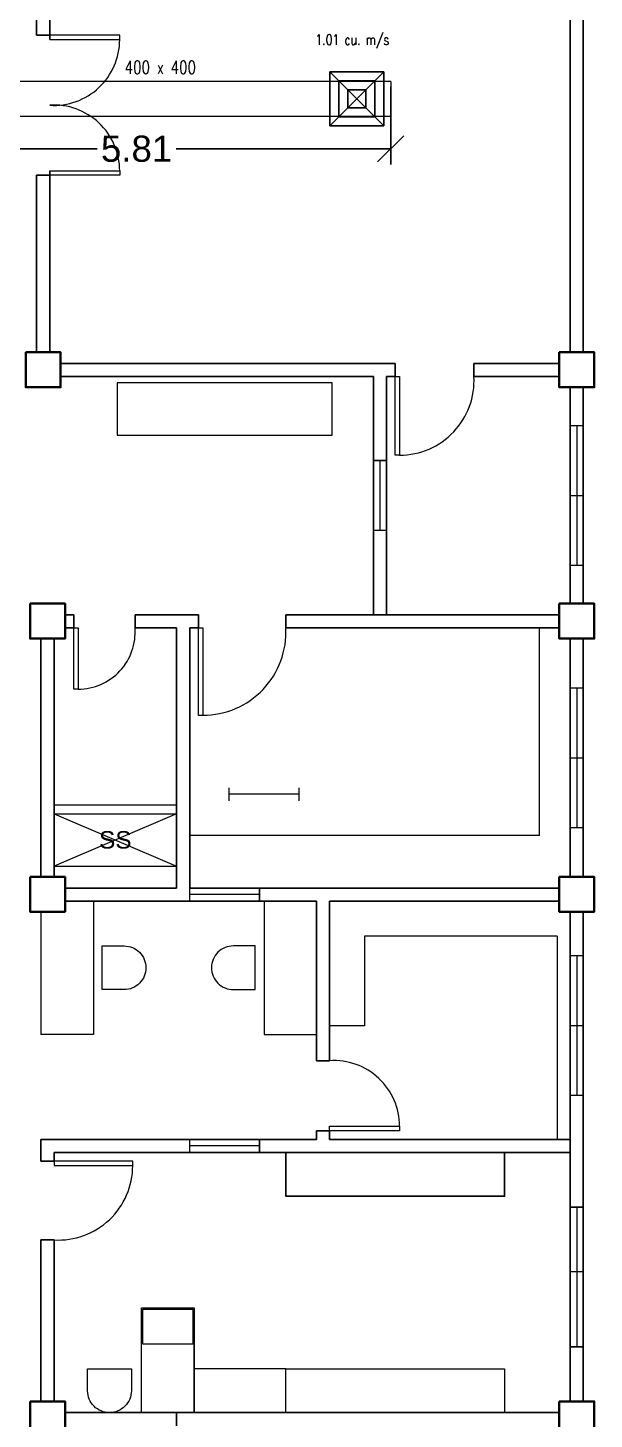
# Model space of a CAD drawing. Header units: millimetres. Extents: x 3 to 421, y 1 to 233.
# Drawn here: x 282.73 to 289.2, y 113.57 to 129.49 of the extents above; entities that cross this region are included whole.
import ezdxf

# ---------------------------------------------------------------- set-up
doc = ezdxf.new("R2010")
doc.units = ezdxf.units.MM
doc.header["$MEASUREMENT"] = 0
doc.layers.add('ahu line', color=150, linetype='Continuous', lineweight=20)
for name, color, linetype in [('diffuser', 7, 'Continuous'), ('ducting label', 7, 'Continuous'), ('Legends', 7, 'Continuous')]:
    doc.layers.add(name, color=color, linetype=linetype)
doc.styles.add('Arch-Dim', font='simplex.shx', dxfattribs={"width": 0.75})
doc.styles.get("Standard").update_dxf_attribs({"font": 'arial.ttf'})
doc.styles.add('SWISSLT175', font='swissl.ttf', dxfattribs={"height": 0.175})
doc.dimstyles.new('Copy of dimension', dxfattribs={"dimtxt": 0.3, "dimasz": 0.3, "dimexe": 0.18, "dimexo": 0.0625, "dimgap": 0.09, "dimtad": 0, "dimzin": 0, "dimdsep": 46, "dimtxsty": 'Standard', "dimblk": 'OBLIQUE', "dimcen": 0.09, "dimclrd": 256, "dimclre": 256, "dimclrt": 256, "dimadec": 0, "dimazin": 0, "dimtfac": 1, "dimtofl": 0, "dimtmove": 0, "dimatfit": 3, "dimldrblk": 'OBLIQUE', "dimfxl": 1, "dimtolj": 1, "dimtzin": 0, "dimarcsym": 0})

# ---------------------------------------------------------------- blocks, each defined once
blk = doc.blocks.new('AC-S-12')
at = {"layer": 'diffuser', "color": 30}
for p, q in [((-0.15, 0.15), (0.15, -0.15)), ((0.15, 0.15), (-0.15, -0.15)), ((-0.15, 0.15), (-0.15, -0.15)), ((0.15, 0.15), (-0.15, 0.15)), ((-0.1, 0.1), (-0.1, -0.1)), ((0.1, 0.1), (-0.1, 0.1)), ((0.1, -0.1), (0.1, 0.1)), ((0.15, -0.15), (0.15, 0.15)), ((-0.05, 0.05), (-0.05, -0.05)), ((0.05, 0.05), (-0.05, 0.05)), ((0.05, -0.05), (0.05, 0.05)), ((-0.05, -0.05), (0.05, -0.05)), ((-0.15, -0.15), (0.15, -0.15)), ((-0.1, -0.1), (0.1, -0.1))]:
    blk.add_line(p, q, dxfattribs=at)
for points in [[(-0.3582, 0.3582, 0, 0.0447, 0), (-0.2951, 0.295, 0, 0, 0), (-0.15, 0.15, 0, 0, 0)], [(0.3582, 0.3582, 0, 0.0447, 0), (0.2951, 0.295, 0, 0, 0), (0.15, 0.15, 0, 0, 0)], [(-0.3582, -0.3582, 0, 0.0447, 0), (-0.2951, -0.295, 0, 0, 0), (-0.15, -0.15, 0, 0, 0)], [(0.3582, -0.3582, 0, 0.0447, 0), (0.2951, -0.295, 0, 0, 0), (0.15, -0.15, 0, 0, 0)]]:
    blk.add_lwpolyline(points, format="xyseb", dxfattribs=at)
blk = doc.blocks.new('fcu')
at = {"layer": 'diffuser', "xscale": 2.052644456280903, "yscale": 2.052644456280903, "zscale": 2.052644456280903}
blk.add_blockref('AC-S-12', (0, 0), dxfattribs=at)
blk = doc.blocks.new('_Oblique')
at = {"color": 0, "linetype": 'ByBlock', "lineweight": -2}
blk.add_line((-0.5, -0.5), (0.5, 0.5), dxfattribs=at)
blk = doc.blocks.new('*D60')
at = {"layer": 'Defpoints', "color": 0, "transparency": 16777216}
for p in [(281.066, 128.873), (286.878, 128.873), (286.878, 128.101)]:
    blk.add_point(p, dxfattribs=at)
at = {"layer": 'diffuser', "lineweight": -2, "transparency": 16777216}
for p, q in [((281.066, 128.81), (281.066, 127.921)), ((286.878, 128.81), (286.878, 127.921)), ((281.066, 128.101), (283.521, 128.101)), ((286.878, 128.101), (284.423, 128.101))]:
    blk.add_line(p, q, dxfattribs=at)
at = {"layer": 'diffuser', "lineweight": -2, "transparency": 16777216, "xscale": 0.3, "yscale": 0.3, "zscale": 0.3, "rotation": 180}
blk.add_blockref('_Oblique', (281.066, 128.101), dxfattribs=at)
at = {"layer": 'diffuser', "lineweight": -2, "transparency": 16777216, "xscale": 0.3, "yscale": 0.3, "zscale": 0.3}
blk.add_blockref('_Oblique', (286.878, 128.101), dxfattribs=at)
at = {"layer": 'diffuser', "transparency": 16777216, "insert": (283.972, 128.101), "char_height": 0.3, "attachment_point": 5}
blk.add_mtext('\\A1;5.81', dxfattribs=at)

msp = doc.modelspace()

# ---------------------------------------------------------------- linework, layer by layer
at = {"color": 8, "lineweight": 25}
for p, q in [((282.829, 131.425), (282.829, 129.4)), ((282.979, 131.425), (282.979, 129.35)), ((288.929, 125.775), (288.929, 131.425)), ((289.079, 125.775), (289.079, 131.425)), ((282.979, 129.4), (282.829, 129.4)), ((282.829, 127.8), (282.829, 125.775)), ((282.979, 127.8), (282.829, 127.8)), ((282.979, 127.85), (282.979, 125.775)), ((283.104, 125.647), (286.929, 125.647)), ((283.279, 125.647), (286.929, 125.647)), ((286.929, 125.647), (286.679, 125.647)), ((286.929, 125.647), (286.929, 125.497)), ((287.829, 125.647), (288.804, 125.647)), ((287.829, 125.647), (288.804, 125.647)), ((287.829, 125.647), (287.829, 125.497)), ((283.104, 125.497), (286.679, 125.497)), ((283.279, 125.497), (286.679, 125.497)), ((286.679, 122.772), (286.679, 125.497)), ((286.679, 124.523), (286.679, 125.497)), ((286.829, 125.497), (286.929, 125.497)), ((286.829, 125.497), (286.929, 125.497)), ((286.829, 122.772), (286.829, 125.497)), ((286.829, 124.523), (286.829, 125.497)), ((287.829, 125.497), (288.804, 125.497)), ((287.829, 125.497), (288.804, 125.497)), ((288.929, 125.375), (288.929, 122.9)), ((289.079, 125.375), (289.079, 122.9)), ((288.929, 123.535), (288.929, 122.9)), ((289.079, 123.535), (289.079, 122.9)), ((283.154, 122.772), (283.254, 122.772)), ((283.154, 122.772), (283.254, 122.772)), ((283.954, 122.772), (284.679, 122.772)), ((283.954, 122.622), (283.954, 122.772)), ((284.029, 122.772), (284.679, 122.772)), ((284.679, 122.622), (284.679, 122.772)), ((284.679, 122.622), (284.679, 122.772)), ((285.679, 122.772), (286.679, 122.772)), ((285.679, 122.772), (286.679, 122.772)), ((285.679, 122.772), (285.679, 122.622)), ((286.679, 122.772), (288.804, 122.772)), ((286.829, 122.772), (288.804, 122.772)), ((283.154, 122.622), (283.254, 122.622)), ((283.154, 122.622), (283.254, 122.622)), ((283.954, 122.622), (284.429, 122.622)), ((284.029, 122.622), (284.429, 122.622)), ((284.579, 122.622), (284.679, 122.622)), ((284.579, 122.622), (284.679, 122.622)), ((285.679, 122.622), (288.804, 122.622)), ((285.679, 122.622), (288.804, 122.622)), ((288.804, 122.622), (286.679, 122.622)), ((288.929, 122.5), (288.929, 119.775)), ((289.079, 122.5), (289.079, 119.775)), ((288.929, 120.66), (288.929, 119.775)), ((289.079, 120.66), (289.079, 119.775)), ((284.429, 119.647), (283.154, 119.647)), ((284.579, 119.647), (285.255, 119.647)), ((288.804, 119.647), (285.255, 119.647)), ((284.379, 119.497), (283.154, 119.497)), ((285.255, 119.497), (284.379, 119.497)), ((286.029, 119.497), (285.255, 119.497)), ((286.029, 119.497), (286.029, 117.672)), ((288.804, 119.497), (286.179, 119.497)), ((286.179, 119.497), (286.179, 117.672)), ((288.929, 119.375), (288.929, 113.775)), ((289.079, 119.375), (289.079, 113.775)), ((286.179, 117.672), (286.029, 117.672)), ((286.029, 116.872), (286.029, 116.772)), ((286.179, 116.872), (286.029, 116.872)), ((286.179, 116.872), (286.179, 116.772)), ((282.879, 116.772), (282.879, 116.522)), ((284.579, 116.772), (282.879, 116.772)), ((285.379, 116.772), (284.429, 116.772)), ((286.029, 116.772), (285.255, 116.772)), ((288.929, 116.772), (286.179, 116.772)), ((283.029, 116.522), (282.879, 116.522)), ((283.029, 116.622), (283.029, 116.522)), ((284.579, 116.622), (283.029, 116.622)), ((284.429, 116.622), (285.379, 116.622)), ((288.929, 116.622), (285.255, 116.622)), ((289.079, 113.775), (289.079, 116.622)), ((282.879, 115.622), (282.879, 113.775)), ((283.029, 115.622), (282.879, 115.622)), ((283.029, 115.622), (283.029, 113.775)), ((288.929, 114.66), (288.929, 113.775)), ((289.079, 114.66), (289.079, 113.775)), ((284.429, 113.497), (284.429, 113.647))]:
    msp.add_line(p, q, dxfattribs=at)
at = {"color": 8, "lineweight": 9}
for p, q in [((288.929, 124.735), (288.929, 125.375)), ((289.079, 124.735), (289.079, 125.375)), ((288.929, 124.137), (288.929, 124.937)), ((288.929, 124.937), (289.079, 124.937)), ((289.004, 124.937), (289.004, 123.337)), ((289.079, 124.937), (289.079, 123.337)), ((289.079, 123.599), (289.079, 124.799)), ((286.679, 123.722), (286.679, 124.598)), ((286.829, 124.135), (286.829, 124.635)), ((288.929, 123.535), (288.929, 124.735)), ((289.079, 123.535), (289.079, 124.735)), ((286.829, 124.535), (286.679, 124.535)), ((286.754, 124.535), (286.754, 123.735)), ((286.829, 124.135), (286.829, 123.635)), ((288.929, 124.137), (289.079, 124.137)), ((286.829, 123.735), (286.679, 123.735)), ((289.079, 123.337), (288.929, 123.337)), ((288.579, 120.247), (288.579, 122.622)), ((288.929, 121.86), (288.929, 122.5)), ((289.079, 121.86), (289.079, 122.5)), ((288.929, 121.137), (288.929, 121.937)), ((288.929, 121.937), (289.079, 121.937)), ((289.004, 121.937), (289.004, 120.337)), ((289.079, 121.937), (289.079, 120.337)), ((288.929, 121.86), (288.929, 120.66)), ((289.079, 121.86), (289.079, 120.66)), ((289.079, 120.599), (289.079, 121.799)), ((288.929, 121.137), (289.079, 121.137)), ((285.031, 120.644), (285.031, 120.794)), ((285.831, 120.644), (285.831, 120.794)), ((285.831, 120.719), (285.031, 120.719)), ((283.029, 120.597), (284.429, 120.597)), ((283.029, 120.497), (284.429, 119.897)), ((284.429, 120.497), (283.029, 119.897)), ((289.079, 120.337), (288.929, 120.337)), ((288.579, 120.247), (284.579, 120.247)), ((283.029, 119.897), (284.429, 119.897)), ((284.579, 119.497), (284.579, 119.647)), ((285.379, 119.572), (284.579, 119.572)), ((285.379, 119.497), (285.379, 119.647)), ((288.929, 116.772), (288.929, 119.375)), ((289.079, 118.735), (289.079, 119.375)), ((288.929, 118.074), (288.929, 118.874)), ((288.929, 118.874), (289.079, 118.874)), ((289.004, 118.874), (289.004, 117.274)), ((289.079, 118.874), (289.079, 117.274)), ((289.079, 117.535), (289.079, 118.735)), ((288.929, 118.074), (289.079, 118.074)), ((289.079, 117.535), (289.079, 116.772)), ((289.079, 117.274), (288.929, 117.274)), ((284.579, 116.622), (284.579, 116.772)), ((285.379, 116.697), (284.579, 116.697)), ((285.379, 116.622), (285.379, 116.772)), ((289.079, 116.772), (289.079, 116.622)), ((288.929, 115.86), (288.929, 116.622)), ((289.079, 115.86), (289.079, 116.622)), ((289.079, 115.999), (288.929, 115.999)), ((288.929, 115.999), (288.929, 114.399)), ((288.929, 114.66), (288.929, 115.86)), ((289.004, 115.999), (289.004, 114.399)), ((289.079, 115.199), (289.079, 115.999)), ((289.079, 114.66), (289.079, 115.86)), ((288.929, 115.26), (289.079, 115.26)), ((284.629, 113.647), (284.629, 114.847)), ((288.929, 114.399), (289.079, 114.399))]:
    msp.add_line(p, q, dxfattribs=at)
at = {"color": 8, "lineweight": 25, "ltscale": 0.3}
for p, q in [((283.254, 122.772), (283.254, 122.622)), ((284.429, 122.622), (284.429, 119.647)), ((284.579, 122.622), (284.579, 119.647)), ((282.879, 122.5), (282.879, 119.775)), ((283.029, 122.5), (283.029, 119.775)), ((283.154, 113.647), (288.804, 113.647)), ((284.429, 113.647), (288.804, 113.647))]:
    msp.add_line(p, q, dxfattribs=at)
at = {"color": 8, "lineweight": 9, "ltscale": 0.3}
msp.add_line((283.029, 120.497), (284.429, 120.497), dxfattribs=at)
at = {"color": 8, "lineweight": 9, "ltscale": 0.4}
for p, q in [((282.879, 119.375), (282.879, 117.972)), ((283.479, 119.497), (283.479, 117.972)), ((285.429, 119.497), (285.429, 117.972)), ((288.779, 119.097), (286.579, 119.097)), ((286.579, 119.097), (286.579, 118.072)), ((288.779, 119.097), (288.779, 116.772)), ((283.479, 117.972), (282.879, 117.972)), ((285.429, 117.972), (286.029, 117.972)), ((286.579, 118.072), (286.179, 118.072))]:
    msp.add_line(p, q, dxfattribs=at)
at = {"color": 8, "lineweight": 13, "ltscale": 0.03}
for points in [[(282.979, 129.4), (282.979, 129.35), (283.779, 129.35), (283.779, 129.4)], [(282.979, 127.8), (282.979, 127.85), (283.779, 127.85), (283.779, 127.8)], [(286.929, 125.497), (286.979, 125.497), (286.979, 124.597), (286.929, 124.597)], [(283.254, 122.622), (283.304, 122.622), (283.304, 121.922), (283.254, 121.922)], [(286.179, 116.872), (286.179, 116.922), (286.979, 116.922), (286.979, 116.872)], [(283.029, 116.522), (283.029, 116.472), (283.929, 116.472), (283.929, 116.522)]]:
    msp.add_lwpolyline(points, close=True, dxfattribs=at)
at = {"color": 8, "lineweight": 35}
for points in [[(282.704, 125.775), (283.104, 125.775), (283.104, 125.375), (282.704, 125.375)], [(288.804, 125.775), (289.204, 125.775), (289.204, 125.375), (288.804, 125.375)], [(282.754, 122.9), (283.154, 122.9), (283.154, 122.5), (282.754, 122.5)], [(288.804, 122.9), (289.204, 122.9), (289.204, 122.5), (288.804, 122.5)], [(282.754, 119.775), (283.154, 119.775), (283.154, 119.375), (282.754, 119.375)], [(288.804, 119.775), (289.204, 119.775), (289.204, 119.375), (288.804, 119.375)], [(282.754, 113.775), (283.154, 113.775), (283.154, 113.375), (282.754, 113.375)], [(288.804, 113.775), (289.204, 113.775), (289.204, 113.375), (288.804, 113.375)]]:
    msp.add_lwpolyline(points, close=True, dxfattribs=at)
at = {"color": 8, "lineweight": 9}
for points in [[(283.75, 124.826), (286.208, 124.826), (286.208, 125.426), (283.75, 125.426)], [(288.929, 124.937), (289.079, 124.937), (289.079, 123.337), (288.929, 123.337)], [(286.679, 124.535), (286.829, 124.535), (286.829, 123.735), (286.679, 123.735)], [(288.929, 121.937), (289.079, 121.937), (289.079, 120.337), (288.929, 120.337)], [(284.579, 119.647), (285.379, 119.647), (285.379, 119.497), (284.579, 119.497)], [(288.929, 118.874), (289.079, 118.874), (289.079, 117.274), (288.929, 117.274)], [(284.579, 116.772), (285.379, 116.772), (285.379, 116.622), (284.579, 116.622)], [(288.929, 115.999), (289.079, 115.999), (289.079, 114.399), (288.929, 114.399)], [(284.629, 114.847), (284.629, 113.647), (284.029, 113.647), (284.029, 114.847)], [(284.629, 114.147), (284.629, 113.647), (285.679, 113.647), (285.679, 114.147)]]:
    msp.add_lwpolyline(points, close=True, dxfattribs=at)
at = {"color": 8, "lineweight": 13}
msp.add_lwpolyline([(284.679, 122.622), (284.729, 122.622), (284.729, 121.622), (284.679, 121.622)], close=True, dxfattribs=at)
at = {"color": 8, "lineweight": 9, "ltscale": 0.6}
for points in [[(283.829, 118.485), (283.579, 118.485), (283.579, 118.985), (283.829, 118.985, -0.414214), (284.079, 118.735, -0.414214)], [(285.079, 118.485), (285.329, 118.485), (285.329, 118.985), (285.079, 118.985, 0.414214), (284.829, 118.735, 0.414214)], [(283.412, 113.897), (283.412, 114.147), (283.912, 114.147), (283.912, 113.897, -0.414214), (283.662, 113.647, -0.414214)]]:
    msp.add_lwpolyline(points, format="xyb", close=True, dxfattribs=at)
at = {"color": 8, "lineweight": 25, "ltscale": 0.4}
msp.add_lwpolyline([(285.679, 116.622), (288.179, 116.622), (288.179, 116.122), (285.679, 116.122)], close=True, dxfattribs=at)
at = {"color": 8, "lineweight": 9, "ltscale": 0.3}
msp.add_lwpolyline([(284.614, 114.832), (284.614, 114.432), (284.044, 114.432), (284.044, 114.832)], close=True, dxfattribs=at)
at = {"color": 8, "lineweight": 9, "ltscale": 0.4}
msp.add_lwpolyline([(285.679, 114.147), (288.179, 114.147), (288.179, 113.647), (285.679, 113.647)], close=True, dxfattribs=at)
at = {"color": 8, "lineweight": 13, "ltscale": 0.03}
for centre, radius, start, end in [((283.027, 129.35), 0.752, 266.3048, 0), ((283.027, 127.85), 0.752, 0, 93.6952), ((286.979, 125.449), 0.851, 270, 3.2732), ((283.304, 122.574), 0.652, 270, 4.2422), ((286.227, 116.922), 0.752, 0, 93.6952), ((283.077, 116.472), 0.851, 266.7268, 0)]:
    msp.add_arc(centre, radius, start, end, dxfattribs=at)
at = {"color": 8, "lineweight": 13}
msp.add_arc((284.729, 122.574), 0.951, 270, 2.9376, dxfattribs=at)
at = {"color": 8, "lineweight": 9}
for p in [(288.929, 124.199), (288.929, 124.135), (288.929, 121.199), (288.929, 118.135), (288.929, 115.26)]:
    msp.add_point(p, dxfattribs=at)
at = {"color": 8, "lineweight": 9, "ltscale": 0.3}
msp.add_point((283.629, 120.197), dxfattribs=at)
at = {"layer": 'ahu line', "linetype": 'Continuous'}
for p, q in [((286.878, 128.873), (281.066, 128.873)), ((286.878, 128.873), (286.878, 128.473)), ((286.878, 128.473), (281.166, 128.473))]:
    msp.add_line(p, q, dxfattribs=at)

# ---------------------------------------------------------------- block references
at = {"layer": 'Legends', "linetype": 'Continuous', "lineweight": 25}
msp.add_blockref('fcu', (286.491, 128.673), dxfattribs=at)

# ---------------------------------------------------------------- texts
at = {"color": 8, "lineweight": 9, "ltscale": 0.4, "insert": (283.729, 120.197), "char_height": 0.2, "attachment_point": 5, "line_spacing_factor": 0.9, "style": 'SWISSLT175'}
msp.add_mtext('SS', dxfattribs=at)
at = {"layer": 'ducting label', "color": 3, "linetype": 'Continuous', "lineweight": 25, "attachment_point": 1, "style": 'Arch-Dim'}
for s, width, insert, char_height in [('\\A1;1.01 cu. m/s', 1.719, (286.018, 129.409), 0.12), ('\\A1;400 x 400', 1.19515, (283.836, 129.108), 0.15)]:
    msp.add_mtext_dynamic_manual_height_columns(s, width=width, gutter_width=1.011, heights=[0], dxfattribs=dict(at, insert=insert, char_height=char_height))

# ---------------------------------------------------------------- dimensions: what is measured, and where the dimension line sits
at = {"layer": 'diffuser'}
dim = msp.add_linear_dim(base=(286.878, 128.101), p1=(281.066, 128.873), p2=(286.878, 128.873), dimstyle='Copy of dimension', dxfattribs=at)
dim.commit()
dim.dimension.update_dxf_attribs({"geometry": '*D60', "text_midpoint": (283.972, 128.101)})

doc.saveas('drawing.dxf')
